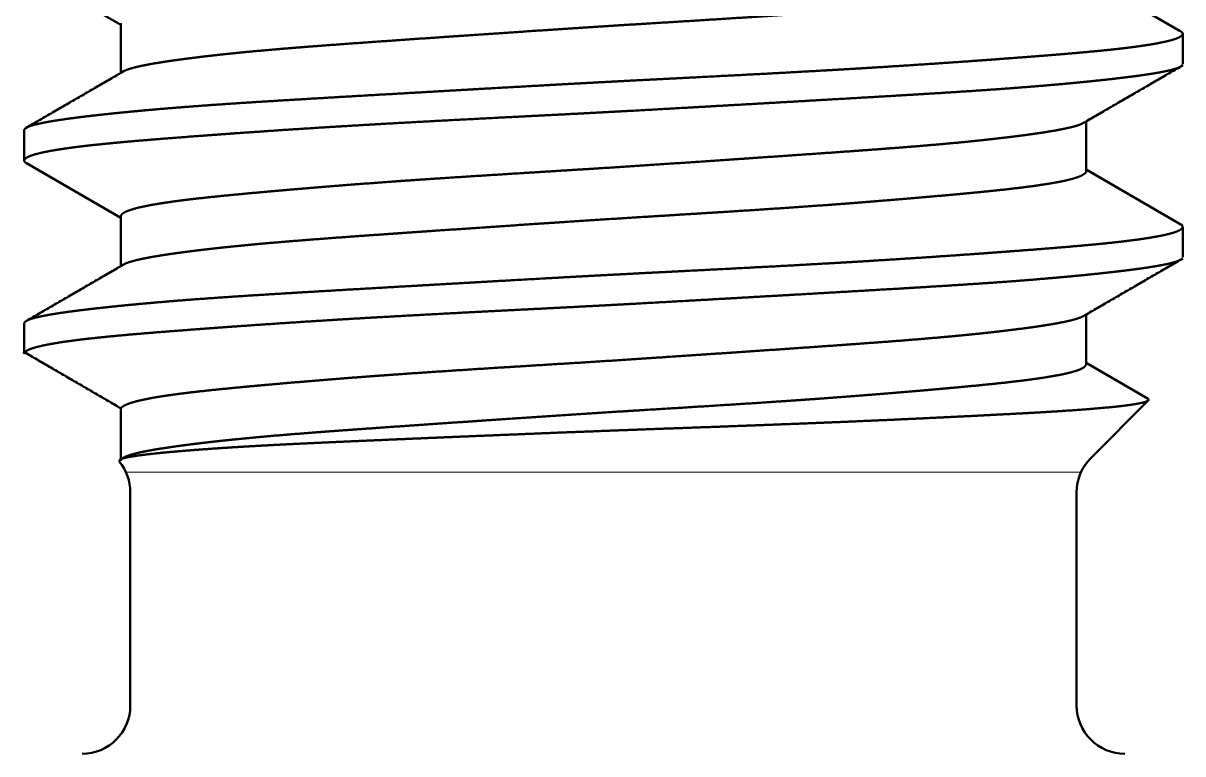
# Paper-space layout 'Layout1' of a CAD drawing. Header units: millimetres. Extents: x 0 to 420, y 0 to 297.
# Drawn here: x 229.35 to 235.36, y 132.7 to 136.48 of the extents above; entities that cross this region are included whole.
import ezdxf

# ---------------------------------------------------------------- set-up
doc = ezdxf.new("R2010")
doc.units = ezdxf.units.MM
doc.layers.add('170', color=7, linetype='Continuous', true_color=0xffffff)

psp = doc.layouts.get("Layout1")

# ---------------------------------------------------------------- linework, layer by layer
at = {"layer": '170', "color": 155, "linetype": 'Continuous', "lineweight": 50}
for p, q in [((229.3669, 136.7541), (229.8553, 136.4707)), ((235.3422, 136.4377), (234.8553, 136.7203)), ((229.8553, 136.4787), (229.8553, 136.2208)), ((235.3554, 136.4238), (235.3554, 136.2673)), ((234.8554, 135.7124), (234.8554, 135.9705)), ((229.3553, 135.7673), (229.3553, 135.9238)), ((229.3676, 135.7538), (229.8553, 135.4707)), ((235.3543, 135.4313), (234.8554, 135.7207)), ((229.8553, 135.4789), (229.8553, 135.2202)), ((235.3554, 135.4238), (235.3468, 135.4355)), ((235.3554, 135.2673), (235.3554, 135.4238)), ((234.8554, 134.7122), (234.8554, 134.9704)), ((229.3553, 134.7673), (229.3553, 134.9238)), ((235.1767, 134.5343), (234.8554, 134.7208)), ((234.8786, 134.2263), (235.1783, 134.526)), ((235.1783, 134.526), (235.1767, 134.5342)), ((229.8553, 134.4787), (229.8553, 134.2124)), ((229.9053, 132.9456), (229.9053, 134.0495)), ((234.8054, 132.9456), (234.8054, 134.0495))]:
    psp.add_line(p, q, dxfattribs=at)
at = {"layer": '170', "color": 155, "linetype": 'Continuous', "lineweight": 13}
psp.add_line((234.8278, 134.1531), (229.8829, 134.1531), dxfattribs=at)
at = {"layer": '170', "color": 155, "linetype": 'Continuous', "lineweight": 50}
for centre, start, end in [((229.6553, 134.0495), 0, 39.45796), ((235.0553, 134.0495), 135, 180), ((229.6553, 132.9456), 270, 0), ((235.0553, 132.9456), 180, 270)]:
    psp.add_arc(centre, 0.25, start, end, dxfattribs=at)
for points, knots in [([(229.8686, 136.2285), (229.8832, 136.2356), (229.8947, 136.2399), (229.9081, 136.2442), (229.9235, 136.2485), (229.9408, 136.2528), (229.9811, 136.2615), (230.0286, 136.2703), (230.0833, 136.2791), (230.1451, 136.2881), (230.1788, 136.2927), (230.2142, 136.2973), (230.2515, 136.3019), (230.2906, 136.3066), (230.373, 136.3159), (230.4613, 136.3251), (230.5554, 136.3342), (230.6552, 136.343), (230.7073, 136.3474), (230.7608, 136.3518), (230.8158, 136.3561), (230.8439, 136.3583), (230.8722, 136.3605), (230.9877, 136.3691), (231.1069, 136.3777), (231.3563, 136.3952), (231.4866, 136.4042), (231.5531, 136.4087), (231.6204, 136.4133), (231.7559, 136.4226), (232.0305, 136.4412), (232.2395, 136.455), (232.345, 136.4618), (232.4157, 136.4663), (232.5914, 136.4772), (232.8678, 136.4943), (233.0037, 136.5029), (233.1383, 136.5115), (233.205, 136.5159), (233.2711, 136.5203), (233.4005, 136.5293), (233.526, 136.5383), (233.6475, 136.5474), (233.765, 136.5566), (233.8224, 136.5612), (233.8787, 136.5659), (233.934, 136.5705), (233.9882, 136.5752), (234.0921, 136.5843), (234.19, 136.5932), (234.282, 136.6019), (234.368, 136.6105), (234.4088, 136.6148), (234.4481, 136.6191), (234.4671, 136.6212), (234.4858, 136.6234), (234.5041, 136.6256), (234.522, 136.6278), (234.5887, 136.6365), (234.6481, 136.6453), (234.7002, 136.6543), (234.745, 136.6634), (234.7646, 136.668), (234.7824, 136.6726), (234.7906, 136.6749), (234.7984, 136.6773), (234.8056, 136.6796), (234.8124, 136.682), (234.8345, 136.6913), (234.8486, 136.7006), (234.8554, 136.7126)], [0, 0, 0.003243, 0.005672, 0.00847, 0.011656, 0.015213, 0.02341, 0.033022, 0.044048, 0.056486, 0.063244, 0.070358, 0.07784, 0.085658, 0.102179, 0.119843, 0.138651, 0.15859, 0.168992, 0.179682, 0.190662, 0.196261, 0.201909, 0.224959, 0.248744, 0.298508, 0.324489, 0.337758, 0.351179, 0.37821, 0.432976, 0.474663, 0.495706, 0.509803, 0.544836, 0.599935, 0.627052, 0.653874, 0.667177, 0.680379, 0.706191, 0.731216, 0.755464, 0.778933, 0.790377, 0.801625, 0.812672, 0.823497, 0.844256, 0.863818, 0.882204, 0.89941, 0.907571, 0.915434, 0.919251, 0.922994, 0.926665, 0.930245, 0.943642, 0.955586, 0.966099, 0.975195, 0.979208, 0.982872, 0.984565, 0.986177, 0.987694, 0.989122, 0.993894, 0.997256, 1, 1]), ([(235.3554, 136.4238), (235.3517, 136.4316), (235.3408, 136.4391), (235.3352, 136.4418)], [0, 0, 0.306029, 0.777493, 1, 1]), ([(229.3554, 135.9238), (229.359, 135.9316), (229.3699, 135.9391), (229.3879, 135.9465), (229.413, 135.9539), (229.4451, 135.9613), (229.4845, 135.9688), (229.5069, 135.9726), (229.531, 135.9764), (229.5568, 135.9803), (229.5842, 135.9842), (229.6438, 135.992), (229.7097, 135.9999), (229.782, 136.0079), (229.8605, 136.016), (229.9022, 136.0201), (229.9455, 136.0242), (229.9904, 136.0283), (230.0367, 136.0324), (230.1331, 136.0405), (230.2343, 136.0484), (230.3405, 136.0561), (230.4515, 136.0636), (230.5673, 136.0711), (230.688, 136.0786), (230.7502, 136.0823), (230.8133, 136.0861), (230.9416, 136.0937), (231.0728, 136.1013), (231.3434, 136.1169), (231.5539, 136.129), (231.6615, 136.1351), (231.6976, 136.1372), (231.77, 136.1413), (232.0608, 136.1577), (232.2069, 136.1658), (232.3535, 136.1737), (232.5005, 136.1814), (232.685, 136.1909), (232.7218, 136.1927), (232.7951, 136.1965), (232.9402, 136.2039), (233.0834, 136.2113), (233.2247, 136.2187), (233.364, 136.2263), (233.5013, 136.234), (233.5692, 136.2379), (233.6367, 136.2418), (233.7033, 136.2458), (233.7689, 136.2498), (233.897, 136.2579), (234.0209, 136.266), (234.1407, 136.2741), (234.2564, 136.2822), (234.3128, 136.2862), (234.368, 136.2903), (234.4222, 136.2943), (234.4754, 136.2983), (234.5774, 136.306), (234.6736, 136.3136), (234.7638, 136.321), (234.8483, 136.3285), (234.927, 136.3359), (234.9997, 136.3435), (235.017, 136.3454), (235.0338, 136.3473), (235.0504, 136.3492), (235.0665, 136.3512), (235.0973, 136.3551), (235.1264, 136.359), (235.1794, 136.3669), (235.2255, 136.3749), (235.2647, 136.3829), (235.297, 136.3911), (235.3106, 136.3952), (235.3224, 136.3993), (235.3324, 136.4035), (235.3407, 136.4076), (235.3517, 136.4158), (235.3554, 136.4238)], [0, 0, 0.001422, 0.003613, 0.006835, 0.011165, 0.016632, 0.023265, 0.027025, 0.031072, 0.03539, 0.039969, 0.04992, 0.060911, 0.072941, 0.086018, 0.092947, 0.100145, 0.107609, 0.115311, 0.131322, 0.148141, 0.16576, 0.184176, 0.20339, 0.223417, 0.233733, 0.244196, 0.265475, 0.287225, 0.332112, 0.367004, 0.384849, 0.390847, 0.402851, 0.45107, 0.475295, 0.499597, 0.523972, 0.554552, 0.560658, 0.572809, 0.596867, 0.6206, 0.644017, 0.667112, 0.689885, 0.701148, 0.712334, 0.72339, 0.734269, 0.755514, 0.776074, 0.795958, 0.815162, 0.824508, 0.83368, 0.842681, 0.851504, 0.868451, 0.884417, 0.899412, 0.913449, 0.926529, 0.938636, 0.941511, 0.944325, 0.947078, 0.949763, 0.954913, 0.959774, 0.968645, 0.976387, 0.983012, 0.988533, 0.990875, 0.992948, 0.994746, 0.996274, 0.998542, 1, 1]), ([(235.3478, 136.2562), (235.3408, 136.252), (235.3228, 136.2446), (235.2977, 136.2372), (235.2655, 136.2298), (235.2262, 136.2223), (235.2038, 136.2185), (235.1797, 136.2147), (235.1539, 136.2108), (235.1265, 136.2069), (235.0669, 136.1991), (235.001, 136.1912), (234.9287, 136.1832), (234.8502, 136.1751), (234.8085, 136.171), (234.7652, 136.1669), (234.7203, 136.1628), (234.674, 136.1587), (234.5776, 136.1506), (234.4763, 136.1427), (234.3702, 136.135), (234.2592, 136.1275), (234.1434, 136.12), (234.0227, 136.1126), (233.9605, 136.1088), (233.8974, 136.105), (233.7691, 136.0974), (233.6379, 136.0898), (233.3672, 136.0742), (233.1568, 136.0621), (233.0492, 136.056), (232.9769, 136.0519), (232.7955, 136.0416), (232.5038, 136.0253), (232.3572, 136.0174), (232.2102, 136.0097), (232.0257, 136.0002), (231.9889, 135.9984), (231.9156, 135.9946), (231.7705, 135.9872), (231.6273, 135.9798), (231.4861, 135.9724), (231.3468, 135.9648), (231.2094, 135.9571), (231.1415, 135.9532), (231.0074, 135.9453), (230.9418, 135.9413), (230.8137, 135.9332), (230.6898, 135.9252), (230.57, 135.917), (230.4543, 135.9089), (230.398, 135.9049), (230.3154, 135.8988), (230.2618, 135.8948), (230.1333, 135.8851), (230.0371, 135.8775), (229.9468, 135.8701), (229.8624, 135.8626), (229.7837, 135.8552), (229.711, 135.8476), (229.6937, 135.8457), (229.6768, 135.8438), (229.6603, 135.8419), (229.6442, 135.8399), (229.6134, 135.836), (229.5843, 135.8321), (229.5313, 135.8242), (229.4852, 135.8163), (229.446, 135.8082), (229.4137, 135.8), (229.4001, 135.7959), (229.3883, 135.7918), (229.3783, 135.7876), (229.37, 135.7835), (229.359, 135.7753), (229.3554, 135.7673)], [0, 0, 0.001359, 0.00459, 0.00893, 0.01441, 0.021055, 0.024826, 0.028882, 0.033207, 0.0378, 0.047773, 0.058789, 0.070847, 0.08395, 0.090897, 0.098112, 0.105593, 0.113309, 0.129359, 0.146217, 0.163875, 0.182329, 0.20159, 0.221659, 0.232002, 0.242489, 0.263815, 0.285611, 0.330604, 0.365574, 0.383459, 0.395483, 0.425626, 0.474107, 0.498463, 0.522897, 0.553543, 0.559666, 0.571844, 0.595953, 0.619744, 0.643209, 0.666357, 0.689185, 0.700474, 0.722763, 0.733669, 0.754963, 0.775569, 0.795498, 0.814742, 0.824109, 0.837838, 0.84677, 0.868151, 0.884153, 0.899186, 0.913254, 0.92636, 0.938498, 0.94138, 0.9442, 0.946956, 0.949647, 0.954812, 0.959685, 0.968572, 0.976332, 0.982975, 0.988505, 0.990855, 0.99293, 0.994733, 0.996263, 0.998539, 1, 1]), ([(234.8457, 135.9649), (234.8276, 135.9555), (234.8164, 135.9513), (234.8034, 135.9471), (234.7962, 135.945), (234.7884, 135.9429), (234.7802, 135.9408), (234.7716, 135.9387), (234.7324, 135.9302), (234.6864, 135.9216), (234.6334, 135.9129), (234.5736, 135.9041), (234.5411, 135.8996), (234.5069, 135.8952), (234.4709, 135.8906), (234.4332, 135.8861), (234.3532, 135.8769), (234.2676, 135.8679), (234.1766, 135.8589), (234.0801, 135.8502), (233.9781, 135.8416), (233.8705, 135.8331), (233.8428, 135.831), (233.7866, 135.8267), (233.7007, 135.8204), (233.6423, 135.8162), (233.523, 135.8077), (233.4002, 135.7991), (233.1443, 135.7815), (233.0782, 135.7769), (233.0117, 135.7724), (232.8781, 135.7633), (232.6076, 135.7451), (232.4708, 135.7361), (232.333, 135.7272), (232.2983, 135.725), (232.2291, 135.7207), (232.1258, 135.7143), (231.9218, 135.7017), (231.7877, 135.6933), (231.655, 135.6849), (231.5239, 135.6764), (231.4589, 135.6721), (231.3945, 135.6677), (231.3312, 135.6633), (231.2688, 135.6589), (231.147, 135.65), (231.029, 135.6411), (230.9149, 135.632), (230.8047, 135.6229), (230.751, 135.6184), (230.7246, 135.6161), (230.6474, 135.6093), (230.5977, 135.6049), (230.5028, 135.5962), (230.4137, 135.5878), (230.3303, 135.5793), (230.2528, 135.5709), (230.2343, 135.5688), (230.2162, 135.5667), (230.1985, 135.5645), (230.1811, 135.5624), (230.1478, 135.5581), (230.1163, 135.5538), (230.0586, 135.5451), (230.008, 135.5364), (229.9644, 135.5275), (229.9279, 135.5184), (229.9123, 135.5139), (229.8986, 135.5092), (229.8867, 135.5046), (229.8767, 135.5001), (229.8626, 135.491), (229.8559, 135.482), (229.8554, 135.4787)], [0, 0, 0.004063, 0.00643, 0.009154, 0.010652, 0.012242, 0.013927, 0.0157, 0.023662, 0.032984, 0.043655, 0.055677, 0.062194, 0.069059, 0.076267, 0.083822, 0.099831, 0.116937, 0.135124, 0.154392, 0.174742, 0.196194, 0.201721, 0.212928, 0.230059, 0.241696, 0.265487, 0.289956, 0.340962, 0.354132, 0.367377, 0.394013, 0.447914, 0.475168, 0.502634, 0.509536, 0.523336, 0.543909, 0.584551, 0.611273, 0.637699, 0.663828, 0.676778, 0.689602, 0.702225, 0.71466, 0.738948, 0.762472, 0.785234, 0.807227, 0.817934, 0.82321, 0.83862, 0.848527, 0.867475, 0.885277, 0.901937, 0.917448, 0.921146, 0.924771, 0.928323, 0.931794, 0.938474, 0.944796, 0.956395, 0.966606, 0.975453, 0.982934, 0.98616, 0.989046, 0.99158, 0.993758, 0.997106, 0.999319, 1, 1]), ([(229.3554, 135.7673), (229.359, 135.7596), (229.3699, 135.752), (229.3747, 135.7497)], [0, 0, 0.316189, 0.803307, 1, 1]), ([(229.8782, 135.2335), (229.8826, 135.2354), (229.9072, 135.2439), (229.9393, 135.2525), (229.9789, 135.2611), (230.0261, 135.2698), (230.0526, 135.2743), (230.081, 135.2788), (230.0959, 135.281), (230.1112, 135.2833), (230.127, 135.2856), (230.1431, 135.2878), (230.2119, 135.297), (230.2871, 135.3062), (230.3688, 135.3154), (230.4569, 135.3246), (230.5034, 135.3292), (230.5515, 135.3338), (230.5762, 135.3361), (230.6012, 135.3383), (230.6265, 135.3406), (230.6521, 135.3428), (230.7574, 135.3515), (230.8673, 135.3601), (230.9818, 135.3687), (231.101, 135.3773), (231.1623, 135.3816), (231.2564, 135.3882), (231.3203, 135.3927), (231.4824, 135.4039), (231.7491, 135.4221), (231.8859, 135.4314), (232.0248, 135.4408), (232.095, 135.4455), (232.1652, 135.4501), (232.3054, 135.4593), (232.4451, 135.4681), (232.5845, 135.4768), (232.7928, 135.4897), (232.8621, 135.494), (232.9312, 135.4983), (232.9996, 135.5026), (233.1341, 135.5112), (233.2656, 135.52), (233.3942, 135.5288), (233.5199, 135.5378), (233.5816, 135.5424), (233.6425, 135.547), (233.7026, 135.5517), (233.7615, 135.5563), (233.8752, 135.5656), (233.9837, 135.5748), (234.0871, 135.5839), (234.1853, 135.5928), (234.2324, 135.5972), (234.2783, 135.6015), (234.3007, 135.6037), (234.3443, 135.608), (234.3654, 135.6102), (234.4457, 135.6188), (234.5191, 135.6274), (234.5856, 135.6361), (234.6453, 135.6449), (234.6726, 135.6494), (234.6981, 135.6539), (234.7102, 135.6562), (234.7219, 135.6585), (234.733, 135.6608), (234.7437, 135.6631), (234.7814, 135.6723), (234.8113, 135.6816), (234.8336, 135.6909), (234.8481, 135.7001), (234.8525, 135.7047), (234.8549, 135.7093), (234.8554, 135.7125)], [0, 0, 0.000966, 0.006147, 0.012771, 0.020862, 0.030433, 0.035787, 0.041517, 0.044527, 0.047619, 0.050797, 0.054052, 0.067887, 0.083, 0.099386, 0.117051, 0.126366, 0.136006, 0.140949, 0.145957, 0.151022, 0.156144, 0.177214, 0.199207, 0.222107, 0.245925, 0.258182, 0.277001, 0.289769, 0.322184, 0.375497, 0.402823, 0.430599, 0.444633, 0.458663, 0.486662, 0.514584, 0.542434, 0.584068, 0.597912, 0.611711, 0.625374, 0.652252, 0.678543, 0.704248, 0.729367, 0.741705, 0.753896, 0.765919, 0.777691, 0.800447, 0.82217, 0.842864, 0.862524, 0.871968, 0.881148, 0.885637, 0.894378, 0.898617, 0.914711, 0.929444, 0.94283, 0.954868, 0.960378, 0.965548, 0.968006, 0.970372, 0.97264, 0.974812, 0.982553, 0.988801, 0.993611, 0.997047, 0.998311, 0.999341, 1, 1]), ([(229.3554, 134.9238), (229.359, 134.9316), (229.3699, 134.9391), (229.3879, 134.9465), (229.413, 134.9539), (229.4451, 134.9613), (229.4845, 134.9688), (229.5069, 134.9726), (229.531, 134.9764), (229.5568, 134.9803), (229.5842, 134.9842), (229.6438, 134.992), (229.7097, 134.9999), (229.782, 135.0079), (229.8605, 135.016), (229.9022, 135.0201), (229.9455, 135.0242), (229.9904, 135.0283), (230.0367, 135.0324), (230.1331, 135.0405), (230.2343, 135.0484), (230.3405, 135.0561), (230.4515, 135.0636), (230.5673, 135.0711), (230.688, 135.0786), (230.7502, 135.0823), (230.8133, 135.0861), (230.9416, 135.0937), (231.0728, 135.1013), (231.3434, 135.1169), (231.5539, 135.129), (231.6615, 135.1351), (231.6976, 135.1372), (231.77, 135.1413), (232.0608, 135.1577), (232.2069, 135.1658), (232.3535, 135.1737), (232.5005, 135.1814), (232.685, 135.1909), (232.7585, 135.1946), (232.7951, 135.1965), (232.9402, 135.2039), (233.0834, 135.2113), (233.2247, 135.2187), (233.364, 135.2263), (233.5013, 135.234), (233.5692, 135.2379), (233.6367, 135.2418), (233.7033, 135.2458), (233.7689, 135.2498), (233.897, 135.2579), (234.0209, 135.266), (234.1407, 135.2741), (234.2564, 135.2822), (234.3128, 135.2862), (234.368, 135.2903), (234.4222, 135.2943), (234.4754, 135.2983), (234.5774, 135.306), (234.6736, 135.3136), (234.7638, 135.321), (234.8483, 135.3285), (234.927, 135.3359), (234.9997, 135.3435), (235.017, 135.3454), (235.0338, 135.3473), (235.0504, 135.3492), (235.0665, 135.3512), (235.0973, 135.3551), (235.1264, 135.359), (235.1794, 135.3669), (235.2255, 135.3749), (235.2647, 135.3829), (235.297, 135.3911), (235.3106, 135.3952), (235.3224, 135.3993), (235.3324, 135.4035), (235.3407, 135.4076), (235.3517, 135.4158), (235.3554, 135.4238)], [0, 0, 0.001421, 0.003612, 0.006833, 0.011163, 0.016631, 0.023264, 0.027023, 0.031071, 0.035389, 0.039968, 0.049918, 0.06091, 0.07294, 0.086017, 0.092946, 0.100144, 0.107608, 0.11531, 0.13132, 0.14814, 0.165759, 0.184175, 0.203389, 0.223416, 0.233732, 0.244195, 0.265474, 0.287224, 0.332111, 0.367003, 0.384848, 0.390846, 0.40285, 0.45107, 0.475294, 0.499596, 0.523972, 0.554551, 0.566743, 0.572808, 0.596866, 0.6206, 0.644016, 0.667112, 0.689884, 0.701148, 0.712334, 0.72339, 0.734269, 0.755514, 0.776074, 0.795958, 0.815162, 0.824508, 0.83368, 0.84268, 0.851503, 0.868451, 0.884416, 0.899412, 0.913449, 0.926528, 0.938636, 0.941511, 0.944325, 0.947078, 0.949763, 0.954913, 0.959774, 0.968645, 0.976387, 0.983012, 0.988533, 0.990875, 0.992948, 0.994746, 0.996274, 0.998542, 1, 1]), ([(235.3473, 135.2559), (235.3408, 135.252), (235.3228, 135.2446), (235.2977, 135.2372), (235.2655, 135.2298), (235.2262, 135.2223), (235.2038, 135.2185), (235.1797, 135.2147), (235.1539, 135.2108), (235.1265, 135.2069), (235.0669, 135.1991), (235.001, 135.1912), (234.9287, 135.1832), (234.8502, 135.1751), (234.8085, 135.171), (234.7652, 135.1669), (234.7203, 135.1628), (234.674, 135.1587), (234.5776, 135.1506), (234.4763, 135.1427), (234.3702, 135.135), (234.2592, 135.1275), (234.1434, 135.12), (234.0227, 135.1126), (233.9605, 135.1088), (233.8974, 135.105), (233.7691, 135.0975), (233.6379, 135.0898), (233.3672, 135.0742), (233.1568, 135.0621), (233.0492, 135.056), (232.9769, 135.0519), (232.7955, 135.0416), (232.5038, 135.0253), (232.3572, 135.0174), (232.2102, 135.0097), (232.0257, 135.0002), (231.9522, 134.9965), (231.8428, 134.9909), (231.6273, 134.9798), (231.4861, 134.9724), (231.3468, 134.9648), (231.2094, 134.9571), (231.1415, 134.9532), (231.0074, 134.9453), (230.9418, 134.9413), (230.8137, 134.9332), (230.6898, 134.9252), (230.57, 134.917), (230.4543, 134.9089), (230.398, 134.9049), (230.3154, 134.8988), (230.2618, 134.8948), (230.1333, 134.8851), (230.0371, 134.8775), (229.9468, 134.8701), (229.8624, 134.8626), (229.7837, 134.8552), (229.711, 134.8476), (229.6937, 134.8457), (229.6768, 134.8438), (229.6603, 134.8419), (229.6442, 134.8399), (229.6134, 134.836), (229.5843, 134.8321), (229.5313, 134.8242), (229.4852, 134.8163), (229.446, 134.8082), (229.4137, 134.8), (229.4001, 134.7959), (229.3883, 134.7918), (229.3783, 134.7876), (229.37, 134.7835), (229.359, 134.7753), (229.3554, 134.7673)], [0, 0, 0.001246, 0.004478, 0.008818, 0.014299, 0.020945, 0.024716, 0.028773, 0.033098, 0.037691, 0.047665, 0.058683, 0.070742, 0.083846, 0.090795, 0.09801, 0.105491, 0.113209, 0.129261, 0.14612, 0.163781, 0.182237, 0.2015, 0.221571, 0.231915, 0.242403, 0.263732, 0.28553, 0.330528, 0.365502, 0.383389, 0.395415, 0.425561, 0.474047, 0.498407, 0.522843, 0.553492, 0.565716, 0.583893, 0.619701, 0.643169, 0.66632, 0.689149, 0.70044, 0.722731, 0.733639, 0.754935, 0.775543, 0.795474, 0.814721, 0.824089, 0.837819, 0.846752, 0.868136, 0.88414, 0.899174, 0.913244, 0.926352, 0.938491, 0.941373, 0.944194, 0.94695, 0.949641, 0.954807, 0.95968, 0.968568, 0.976329, 0.982973, 0.988503, 0.990854, 0.992929, 0.994732, 0.996262, 0.998539, 1, 1]), ([(234.8448, 134.9643), (234.8314, 134.9571), (234.8087, 134.9488), (234.7788, 134.9404), (234.7414, 134.932), (234.6967, 134.9234), (234.6716, 134.9191), (234.6446, 134.9147), (234.616, 134.9103), (234.5857, 134.9058), (234.5205, 134.8969), (234.4488, 134.8879), (234.3708, 134.8789), (234.2863, 134.8698), (234.2642, 134.8675), (234.2417, 134.8653), (234.2187, 134.863), (234.1955, 134.8607), (234.148, 134.8563), (234.0993, 134.8519), (233.9984, 134.8433), (233.8928, 134.8348), (233.7825, 134.8264), (233.6674, 134.818), (233.6081, 134.8137), (233.5476, 134.8094), (233.4245, 134.8008), (233.2988, 134.7921), (233.04, 134.7743), (232.8394, 134.7607), (232.7028, 134.7515), (232.4974, 134.7378), (232.3606, 134.729), (232.2237, 134.7203), (232.0868, 134.7119), (231.9499, 134.7034), (231.8816, 134.6992), (231.814, 134.695), (231.6806, 134.6866), (231.5497, 134.6781), (231.4214, 134.6695), (231.2955, 134.6608), (231.2336, 134.6564), (231.1722, 134.6519), (231.1116, 134.6474), (231.0521, 134.6429), (230.9367, 134.6338), (230.8261, 134.6247), (230.7201, 134.6157), (230.6189, 134.6068), (230.57, 134.6024), (230.5224, 134.5981), (230.476, 134.5937), (230.431, 134.5894), (230.3461, 134.581), (230.2675, 134.5726), (230.1954, 134.5642), (230.1296, 134.5556), (230.0991, 134.5513), (230.0703, 134.547), (230.0431, 134.5426), (230.0176, 134.5381), (229.9723, 134.5292), (229.9345, 134.5202), (229.904, 134.5111), (229.8808, 134.502), (229.8719, 134.4975), (229.8649, 134.4929), (229.8622, 134.4906), (229.8599, 134.4884), (229.8569, 134.4843)], [0, 0, 0.003027, 0.007835, 0.014034, 0.02165, 0.030714, 0.035801, 0.041242, 0.047005, 0.053091, 0.066208, 0.080584, 0.096225, 0.113134, 0.11756, 0.122069, 0.12666, 0.131315, 0.14081, 0.150542, 0.170707, 0.191804, 0.213833, 0.236797, 0.248635, 0.260707, 0.285292, 0.310374, 0.362022, 0.40206, 0.429313, 0.470287, 0.497597, 0.524908, 0.552214, 0.579522, 0.593138, 0.606634, 0.633241, 0.65935, 0.684965, 0.71008, 0.72245, 0.734693, 0.746798, 0.758677, 0.78172, 0.803824, 0.824997, 0.845232, 0.854997, 0.864523, 0.873802, 0.882794, 0.899797, 0.915521, 0.929982, 0.943187, 0.949313, 0.95512, 0.96061, 0.965753, 0.974944, 0.982694, 0.989031, 0.993996, 0.995974, 0.997635, 0.998348, 0.998994, 1, 1]), ([(229.8554, 134.2125), (229.8567, 134.2177), (229.8653, 134.2264), (229.8816, 134.235), (229.9057, 134.2435), (229.9376, 134.2521), (229.9468, 134.2542), (229.9565, 134.2564), (229.9667, 134.2586), (229.9774, 134.2608), (230.0001, 134.2652), (230.0246, 134.2696), (230.0788, 134.2784), (230.1401, 134.2874), (230.2083, 134.2965), (230.2835, 134.3058), (230.3034, 134.3081), (230.3238, 134.3104), (230.3446, 134.3128), (230.3659, 134.3151), (230.4093, 134.3198), (230.4542, 134.3244), (230.548, 134.3335), (230.6473, 134.3424), (230.752, 134.3511), (230.8621, 134.3597), (230.8905, 134.3618), (230.9484, 134.3662), (231.0372, 134.3727), (231.2203, 134.3857), (231.3464, 134.3945), (231.6085, 134.4125), (231.676, 134.4171), (231.7444, 134.4218), (231.8818, 134.4311), (232.1587, 134.4497), (232.2983, 134.4588), (232.4386, 134.4677), (232.509, 134.4721), (232.5795, 134.4765), (232.7194, 134.4851), (232.9933, 134.5022), (233.1274, 134.5108), (233.2595, 134.5196), (233.2922, 134.5218), (233.3574, 134.5263), (233.3897, 134.5285), (233.4535, 134.533), (233.5162, 134.5376), (233.6383, 134.5467), (233.7561, 134.5559), (233.8696, 134.5651), (233.9788, 134.5744), (234.0054, 134.5767), (234.0577, 134.5813), (234.0835, 134.5836), (234.1338, 134.5881), (234.1825, 134.5925), (234.2752, 134.6012), (234.3616, 134.6098), (234.4418, 134.6184), (234.5158, 134.627), (234.5332, 134.6292), (234.5504, 134.6314), (234.5671, 134.6336), (234.5833, 134.6358), (234.6145, 134.6402), (234.6437, 134.6446), (234.6965, 134.6536), (234.7418, 134.6627), (234.7797, 134.6718), (234.8101, 134.6811), (234.8165, 134.6835), (234.8224, 134.6858), (234.8279, 134.6882), (234.8329, 134.6905), (234.8413, 134.6952), (234.8478, 134.6998), (234.8554, 134.7125)], [0, 0, 0.00108, 0.003497, 0.007154, 0.012216, 0.018761, 0.020633, 0.022606, 0.024675, 0.026832, 0.031413, 0.036341, 0.047236, 0.059498, 0.073135, 0.088161, 0.092133, 0.096198, 0.100348, 0.104577, 0.11324, 0.122175, 0.140851, 0.160603, 0.181422, 0.203317, 0.208961, 0.220458, 0.238098, 0.274473, 0.299532, 0.351586, 0.365007, 0.37858, 0.405866, 0.460873, 0.488584, 0.516441, 0.530424, 0.544431, 0.572193, 0.626576, 0.653203, 0.679447, 0.68595, 0.698883, 0.705301, 0.717973, 0.730433, 0.7547, 0.778115, 0.800681, 0.82239, 0.827682, 0.838101, 0.843221, 0.853227, 0.862917, 0.881365, 0.898575, 0.914563, 0.929318, 0.93281, 0.936229, 0.939567, 0.942821, 0.949051, 0.954906, 0.965517, 0.974673, 0.982399, 0.988699, 0.990055, 0.991322, 0.9925, 0.993591, 0.995506, 0.997081, 1, 1]), ([(229.8713, 134.2263), (229.8915, 134.2311), (229.9175, 134.2358), (229.9493, 134.2406), (229.9868, 134.2454), (230.0299, 134.2503), (230.0787, 134.2552), (230.1053, 134.2577), (230.1333, 134.2602), (230.1626, 134.2627), (230.1932, 134.2653), (230.2578, 134.2703), (230.3273, 134.2754), (230.4016, 134.2804), (230.4806, 134.2853), (230.5219, 134.2877), (230.5644, 134.2901), (230.6082, 134.2925), (230.6532, 134.2949), (230.746, 134.2996), (230.8421, 134.3042), (230.9416, 134.3088), (231.0443, 134.3134), (231.2595, 134.3228), (231.3154, 134.3251), (231.3436, 134.3263), (231.4292, 134.33), (231.6029, 134.3372), (231.8399, 134.347), (232.0828, 134.3569), (232.2065, 134.3618), (232.4547, 134.3712), (232.701, 134.3803), (232.9458, 134.3891), (233.0675, 134.3936), (233.1281, 134.3959), (233.1582, 134.397), (233.3067, 134.4027), (233.4229, 134.4072), (233.5369, 134.4118), (233.6488, 134.4165), (233.7584, 134.4212), (233.8659, 134.426), (233.9707, 134.4308), (234.0719, 134.4356), (234.2628, 134.4449), (234.4385, 134.4539), (234.5206, 134.4582), (234.5603, 134.4604), (234.5989, 134.4626), (234.6726, 134.467), (234.7415, 134.4713), (234.8647, 134.4801), (234.9687, 134.489), (234.9917, 134.4913), (235.0135, 134.4936), (235.0239, 134.4948), (235.034, 134.496), (235.0438, 134.4971), (235.0532, 134.4983), (235.0875, 134.503), (235.1165, 134.5076), (235.14, 134.5123), (235.1582, 134.5169), (235.171, 134.5215), (235.1783, 134.526)], [0, 0, 0.0039, 0.008881, 0.014924, 0.022027, 0.030184, 0.039405, 0.044421, 0.049707, 0.055238, 0.061001, 0.073196, 0.086291, 0.100277, 0.115157, 0.122939, 0.130948, 0.139187, 0.147654, 0.165124, 0.183222, 0.201941, 0.221273, 0.261766, 0.272271, 0.277584, 0.29369, 0.326383, 0.37096, 0.416664, 0.439943, 0.486623, 0.532973, 0.579008, 0.601903, 0.613308, 0.61897, 0.646898, 0.668769, 0.690225, 0.711269, 0.731899, 0.752114, 0.771851, 0.790886, 0.826814, 0.859883, 0.875347, 0.882815, 0.890094, 0.903979, 0.91694, 0.940158, 0.959785, 0.964131, 0.968253, 0.970224, 0.97214, 0.973987, 0.975773, 0.982283, 0.987793, 0.992309, 0.995837, 0.998389, 1, 1]), ([(229.8713, 134.2263), (229.8502, 134.2177), (229.8484, 134.2084)], [0, 0, 0.708331, 1, 1])]:
    psp.add_open_spline(points, degree=1, knots=knots, dxfattribs=at)
for points in [[(234.8412, 135.9623), (235.3554, 136.2606)], [(229.8731, 136.2312), (229.3582, 135.9324)], [(229.8828, 135.2362), (229.3688, 134.9379)], [(234.8404, 134.9617), (235.3548, 135.2602)], [(229.3505, 134.7788), (229.8606, 134.482)]]:
    psp.add_open_spline(points, degree=1, dxfattribs=at)

doc.saveas('drawing.dxf')
